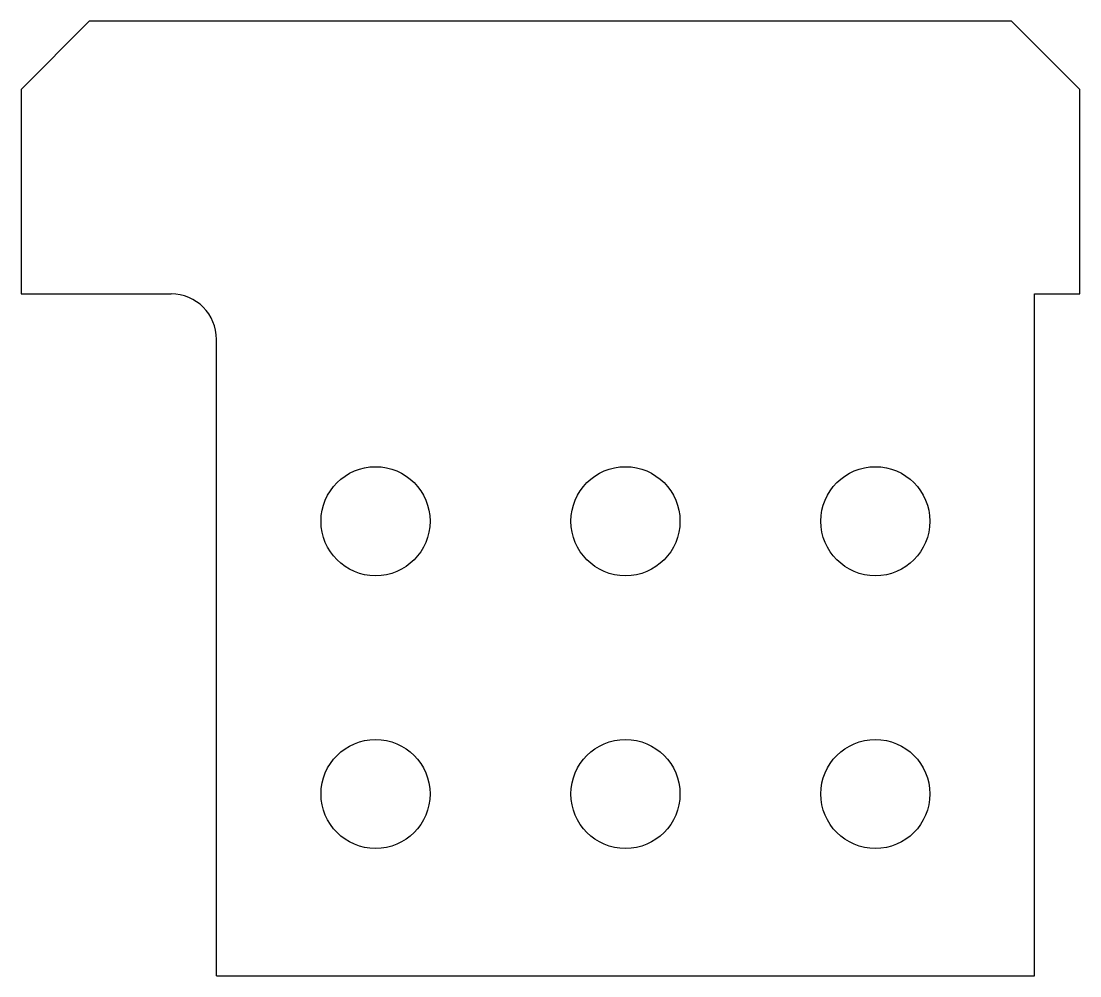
# Model space of a CAD drawing. Header units: millimetres. Extents: x -39999 to -39766, y -17551 to -17341.
import ezdxf

# ---------------------------------------------------------------- set-up
doc = ezdxf.new("R2010")
doc.units = ezdxf.units.MM
doc.header["$MEASUREMENT"] = 0

msp = doc.modelspace()

# ---------------------------------------------------------------- linework, layer by layer
for p, q in [((-39999.3, -17355.69), (-39984.3, -17340.69)), ((-39781.3, -17340.69), (-39984.3, -17340.69)), ((-39781.3, -17340.69), (-39766.3, -17355.69)), ((-39999.3, -17355.69), (-39999.3, -17400.69)), ((-39766.3, -17400.69), (-39766.3, -17355.69)), ((-39999.3, -17400.69), (-39966.3, -17400.69)), ((-39776.3, -17400.69), (-39766.3, -17400.69)), ((-39776.3, -17550.69), (-39776.3, -17400.69)), ((-39956.3, -17550.69), (-39956.3, -17410.69)), ((-39956.3, -17550.69), (-39776.3, -17550.69))]:
    msp.add_line(p, q)
for centre in [(-39921.3, -17450.69), (-39866.3, -17450.69), (-39811.3, -17450.69), (-39921.3, -17510.69), (-39866.3, -17510.69), (-39811.3, -17510.69)]:
    msp.add_circle(centre, 12)
msp.add_arc((-39966.3, -17410.69), 10, 0, 90)

doc.saveas('drawing.dxf')
